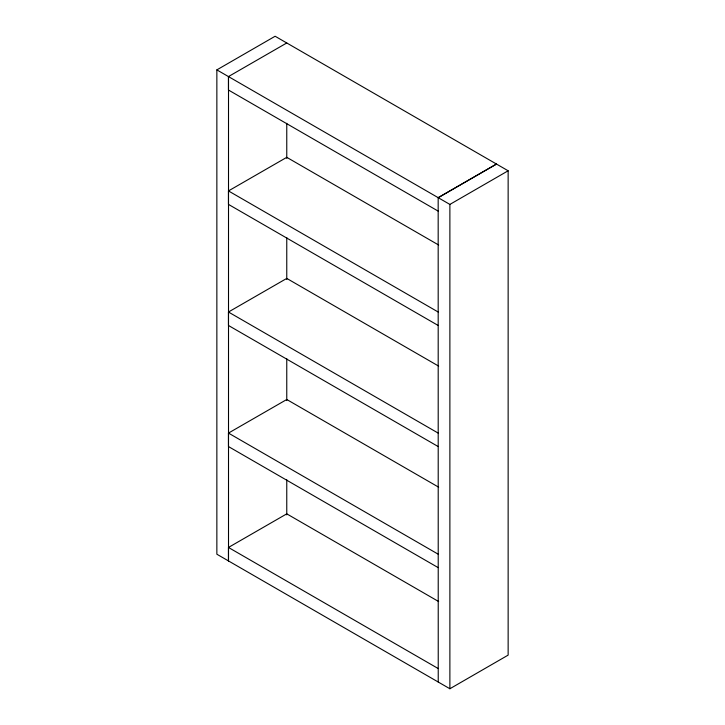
<?xml version="1.0" encoding="UTF-8"?>
<svg xmlns="http://www.w3.org/2000/svg" width="725" height="725" viewBox="0 0 725 725"><rect width="100%" height="100%" fill="white"/><g stroke="black" fill="none" stroke-linecap="round" stroke-linejoin="round"><path stroke-width="1.09" d="M216.857 69.881L275.119 36.25L508.143 170.783L508.143 655.119L449.881 688.75L216.857 554.217L216.857 69.881L449.881 204.423L508.143 170.783M438.172 211.111L228.457 90.027L228.457 76.578L286.765 42.974M438.172 325.471L228.457 204.387L228.457 190.929L286.765 157.334L438.67 245.032M438.172 446.555L228.457 325.471L228.457 312.013L286.765 278.418L438.67 366.116M438.235 197.689L496.489 164.058L438.172 197.662L438.235 682.026M438.172 567.63L228.457 446.555L228.457 433.097L286.765 399.502L438.67 487.2M228.457 560.905L228.457 547.457L286.765 513.853L438.67 601.551M228.457 190.929L438.172 312.013M228.457 312.013L438.172 433.097M228.457 433.097L438.172 554.181M228.457 547.457L438.172 668.532M449.881 204.423L449.881 688.75M286.765 123.323L286.765 158.403M286.765 237.619L286.765 279.487M286.765 358.694L286.765 400.572M286.765 479.778L286.765 514.859M228.511 76.614L228.511 560.942"/></g></svg>
